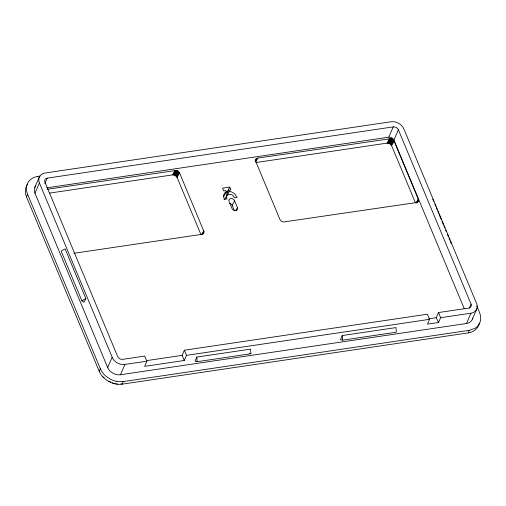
<?xml version="1.0" encoding="UTF-8"?>
<svg xmlns="http://www.w3.org/2000/svg" width="506" height="506" viewBox="0 0 506 506"><rect width="100%" height="100%" fill="white"/><g stroke="black" fill="none" stroke-linecap="round" stroke-linejoin="round"><path stroke-width="0.76" d="M73.933 253.285L201.673 234.354L203.64 233.108L203.893 231.4L179.579 172.932L178.314 171.313L176.354 170.408L47.241 189.276M417.444 202.628L418.367 200.806L418.215 199.016L394.092 141.155L392.82 139.536L390.866 138.631L257.858 158.074L256.232 158.865L255.182 160.617M479.384 323.075C478.448 328.432 473.483 332.271 468.246 332.891L122.18 384.155C112.838 385.408 102.984 379.854 99.195 371.227L26.495 196.872C24.788 192.83 24.794 187.821 27.526 184.228M227.156 195.297L229.269 191.394L231.293 191.774L234.556 193.653L237.143 197.391L234.272 197.814C233.525 192.78 224.171 193.191 227.036 198.89L224.164 199.313L223.519 195.291L224.923 192.716L226.416 191.818L225.897 190.572L223.703 190.901L222.564 188.175L229.806 187.1L230.945 189.826L228.75 190.148L226.283 194.696L227.036 195.942M255.891 159.32L255.821 161.629L279.957 219.509L281.228 221.135L283.183 222.039L416.179 202.577L418.152 201.331M26.495 196.872L27.602 194.298A18.646 14.51 28.5 0 1 37.748 176.442M34.699 187.726L39.145 177.442M39.424 182.925A10.36 8.064 28.5 0 1 45.047 173.008L391.119 121.75A10.36 8.064 28.5 0 1 403.87 128.935L476.975 304.416A10.36 8.064 28.5 0 1 472.123 312.955L470.947 313.201L466.5 323.486L120.441 374.75A10.36 8.064 28.5 0 1 107.683 367.565L34.965 193.21L39.411 182.925L112.655 358.387A10.36 8.064 28.5 0 0 123.654 364.579L146.841 361.214L144.703 356.085L122.743 359.336A4.143 3.226 28.5 0 1 117.639 356.464L44.933 182.109A4.143 3.226 28.5 0 1 47.184 178.137L393.257 126.879A4.143 3.226 28.5 0 1 398.355 129.751L471.067 304.106L469.29 308.224M44.819 183.627L47.191 178.144M99.195 371.227L100.308 368.659L27.602 194.298M107.67 367.565L112.111 357.287M120.441 374.75L124.881 364.472M476.766 305.915L479.505 312.48A18.684 14.541 28.5 0 1 475.21 328.217L469.353 330.323L123.287 381.587L122.18 384.155L120.972 383.731M146.841 361.214L144.621 366.357L184.26 360.487L186.48 355.345L184.342 350.215L427.437 314.201L429.575 319.33L427.5 324.137L438.544 322.499L440.618 317.698L438.481 312.563L468.809 308.072A4.143 3.226 28.5 0 0 471.061 304.112M184.26 360.487L182.122 355.357L184.342 350.215M196.815 357.084L195.038 361.195L197.144 361.695L250.894 353.732L250.565 349.121L196.815 357.084L197.144 361.695M46.653 187.846L388.81 137.164L393.257 126.879M464.185 308.552L393.921 140.035L398.361 129.751M342.239 335.541L340.462 339.659L342.568 340.152L396.318 332.195L395.989 327.578L342.239 335.541L342.568 340.152M438.544 322.499L436.261 317.705L438.481 312.563M472.408 319.058L476.854 308.774M468.246 332.891L469.353 330.323M85.849 298.578L83.869 302.227L81.915 300.836L61.182 251.115L65.116 248.851L85.849 298.578L81.915 300.836M49.449 193.128L172.521 174.905L174.987 170.358M172.521 174.905L173.191 174.874L175.664 170.326M173.191 174.874L173.887 174.956L176.354 170.408M173.887 174.956L174.576 175.152L177.049 170.604M200.939 234.62L177.113 177.48L175.24 175.455L177.707 170.908M175.841 175.86L178.314 171.313M176.373 176.347L178.839 171.8M176.803 176.891L179.269 172.344M177.113 177.48L179.579 172.932M201.59 234.695L203.709 230.793M202.128 234.651L203.893 231.4M202.887 233.955L203.943 232.007M203.153 233.88L203.861 232.583M226.416 191.818L223.734 196.429M227.909 193.014L227.339 191.647L229.806 187.1M224.727 199.415L226.84 195.512M255.176 160.813L256.232 158.865M255.277 161.091L256.687 158.492M255.473 161.477L257.238 158.226M234.411 210.755L232.14 205.309L234.607 200.762A3.099 2.416 28.5 0 0 230.78 198.611A3.099 2.416 28.5 0 0 229.085 201.578L231.925 208.39A3.099 2.416 28.5 0 0 235.752 210.534A3.099 2.416 28.5 0 0 237.447 207.574L234.607 200.762M255.739 161.971L257.858 158.074M235.688 210.819L237.447 207.574M256.169 162.508L387.027 143.128L389.5 138.581M387.027 143.128L387.697 143.097L390.17 138.549M387.697 143.097L388.393 143.179L390.866 138.631M388.393 143.179L389.082 143.375L391.555 138.827M415.445 202.843L391.619 145.703L389.747 143.679L392.213 139.131M390.354 144.083L392.82 139.536M390.879 144.571L393.345 140.023M391.309 145.114L393.776 140.567M391.619 145.703L394.092 141.155M416.103 202.919L418.215 199.016M416.64 202.874L418.405 199.63M417.045 202.83L418.456 200.231M417.311 202.754L418.367 200.806M108.581 381.385L109.081 381.163L110.782 382.005M37.754 176.461L40.1 176.113M225.891 191.863L227.339 191.647M146.367 360.651L182.122 355.357M428.898 318.799L436.261 317.705M186.48 355.345L429.575 319.33M440.618 317.698L470.947 313.201M123.287 381.587L116.462 381.353M249.49 353.403L250.894 353.732M102.914 376.926L104.084 377.438M389.082 143.375L389.747 143.679M174.576 175.152L175.24 175.455M116.639 383.725L117.658 384.301M114.337 383.137L115.349 383.927M112.541 382.669L113.034 383.32M432.75 199.13L433.648 201.293M434.85 204.177L435.755 206.34M436.355 207.783L437.254 209.939M437.854 211.381L438.759 213.545M439.36 214.987L441.162 219.313M442.061 221.47L443.262 224.354M443.863 225.796L444.768 227.959M445.666 230.122L446.267 231.558M447.468 234.442L448.373 236.606M448.974 238.048L449.878 240.211M450.479 241.653L451.377 243.81M228.75 190.148L229.269 191.394M472.693 318.027A10.36 8.064 28.5 0 1 466.507 323.492M34.977 193.21A10.36 8.064 28.5 0 1 35.743 185.892M116.462 381.36A18.684 14.541 28.5 0 1 100.314 368.653M229.838 203.298A3.099 2.416 28.5 0 1 232.14 205.309M388.81 137.158A4.143 3.226 28.5 0 1 393.915 140.035"/></g></svg>
